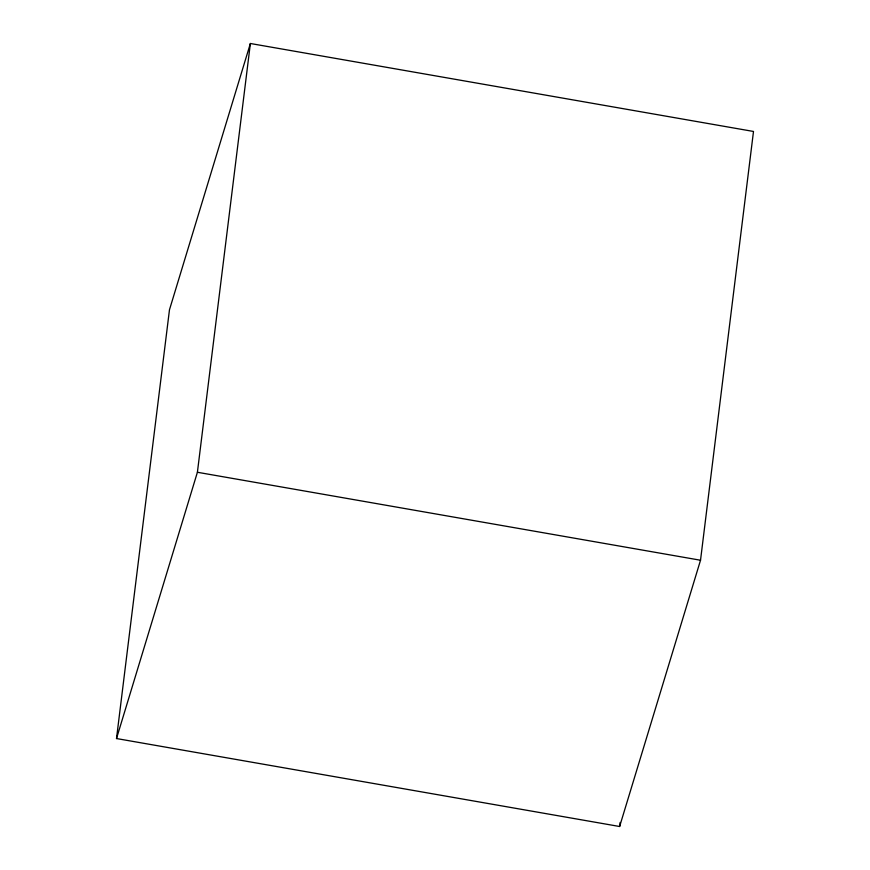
<?xml version="1.0" encoding="UTF-8"?>
<svg xmlns="http://www.w3.org/2000/svg" width="870" height="870" viewBox="0 0 870 870"><rect width="100%" height="100%" fill="white"/><g stroke="black" fill="none" stroke-linecap="round" stroke-linejoin="round"><path stroke-width="1.3" d="M116.504 738.543L169.476 309.763L250.375 43.5L753.496 131.457L700.524 560.236L619.625 826.5L116.504 738.543L197.403 472.269L250.375 43.5M619.625 826.5L620.125 822.454M197.403 472.269L700.524 560.236"/></g></svg>
